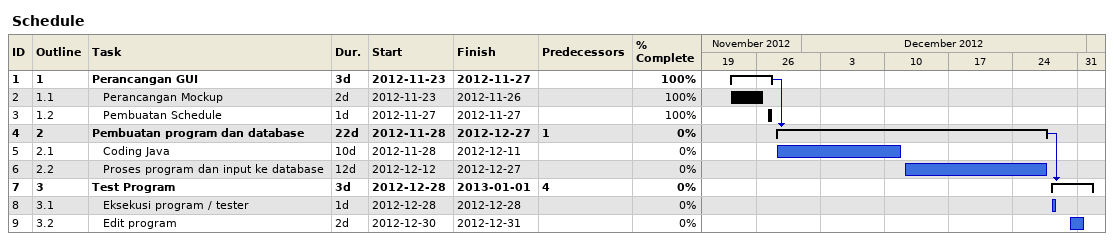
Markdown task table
Schedule

| ID | WBS | Task | Duration | Start | Finish | Predecessors | % complete |
|---|---|---|---|---|---|---|---|
| 1 | 1 | **Perancangan GUI** | 3d | 2012-11-23 | 2012-11-27 |  | 100 |
| 2 | 1.1 | Perancangan Mockup | 2d | 2012-11-23 | 2012-11-26 |  | 100 |
| 3 | 1.2 | Pembuatan Schedule | 1d | 2012-11-27 | 2012-11-27 |  | 100 |
| 4 | 2 | **Pembuatan program dan database** | 22d | 2012-11-28 | 2012-12-27 | 1 | 0 |
| 5 | 2.1 | Coding Java | 10d | 2012-11-28 | 2012-12-11 |  | 0 |
| 6 | 2.2 | Proses program dan input ke database | 12d | 2012-12-12 | 2012-12-27 |  | 0 |
| 7 | 3 | **Test Program** | 3d | 2012-12-28 | 2013-01-01 | 4 | 0 |
| 8 | 3.1 | Eksekusi program / tester | 1d | 2012-12-28 | 2012-12-28 |  | 0 |
| 9 | 3.2 | Edit program | 2d | 2012-12-30 | 2012-12-31 |  | 0 |
